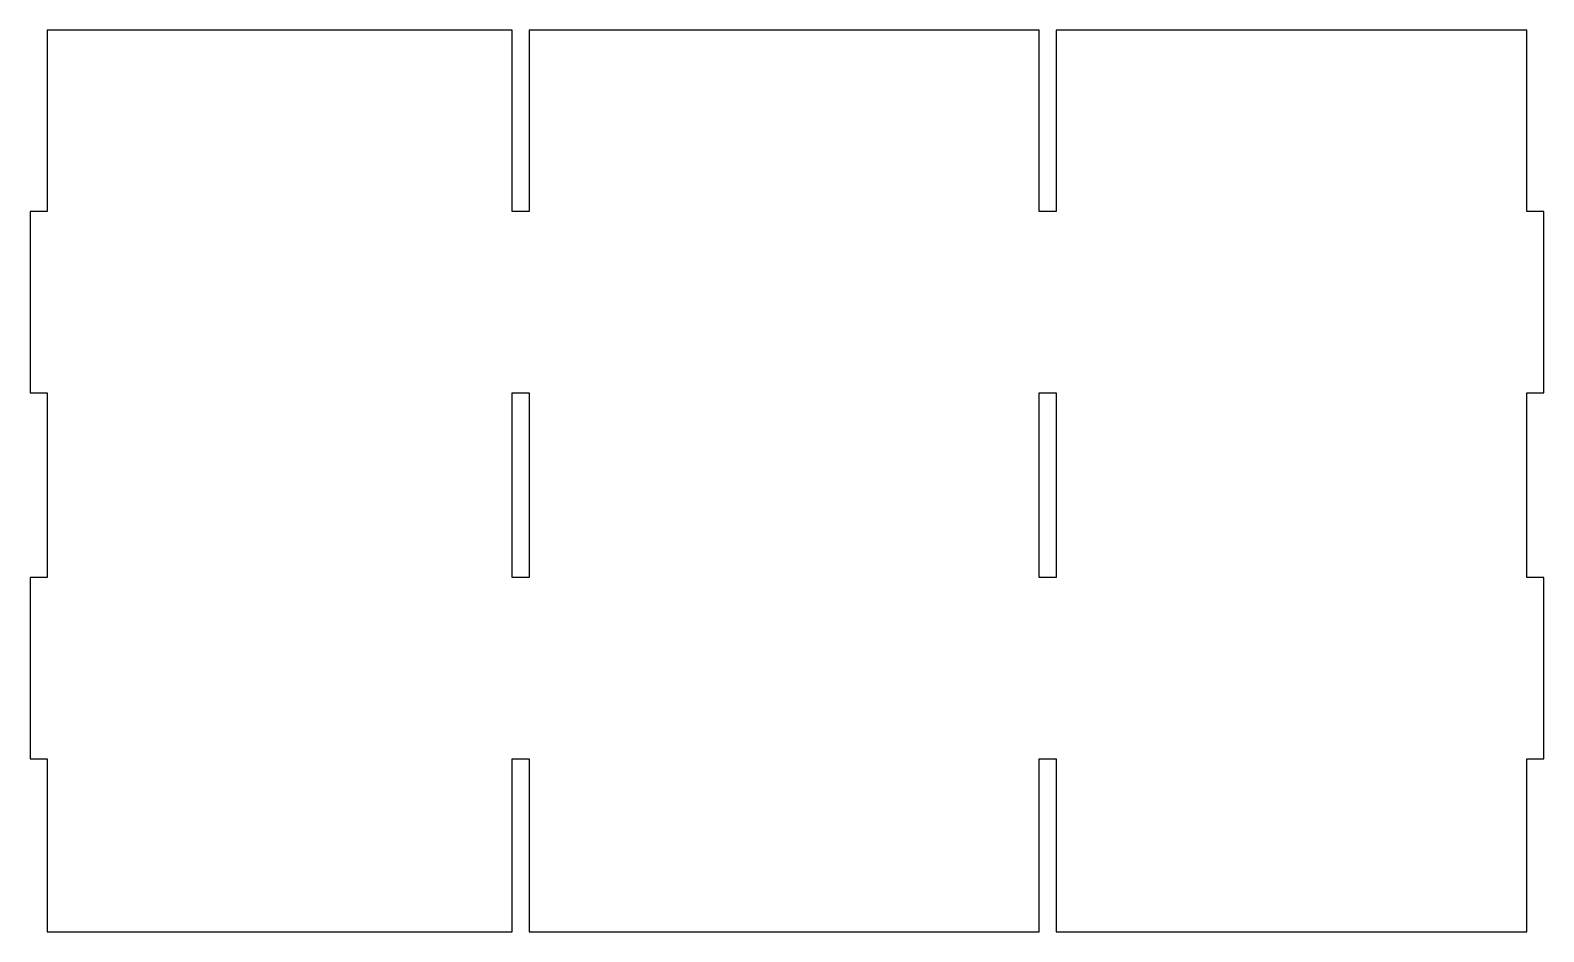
# Model space of a CAD drawing. Header units: millimetres. Extents: x 1 to 268, y -11 to 148.
import ezdxf

# ---------------------------------------------------------------- set-up
doc = ezdxf.new("R2010")
doc.units = ezdxf.units.MM
doc.layers.get('0').update_dxf_attribs({"linetype": 'CONTINUOUS'})

msp = doc.modelspace()

# ---------------------------------------------------------------- linework, layer by layer
for points in [[(86, 115.69), (86, 147.69), (4, 147.69), (4, 115.69), (1, 115.69), (1, 83.69), (4, 83.69), (4, 51.1), (1, 51.1), (1, 19.1), (4, 19.1), (4, -11.39), (86, -11.39), (86, 19.1), (89, 19.1), (89, -11.39), (179, -11.39), (179, 19.1), (182, 19.1), (182, -11.39), (265, -11.39), (265, 19.1), (268, 19.1), (268, 51.1), (265, 51.1), (265, 83.69), (268, 83.69), (268, 115.69), (265, 115.69), (265, 147.69), (182, 147.69), (182, 115.69), (179, 115.69), (179, 147.69), (89, 147.69), (89, 115.69)], [(89, 83.69), (89, 51.1), (86, 51.1), (86, 83.69)], [(182, 83.69), (182, 51.1), (179, 51.1), (179, 83.69)]]:
    msp.add_lwpolyline(points, close=True)

doc.saveas('drawing.dxf')
